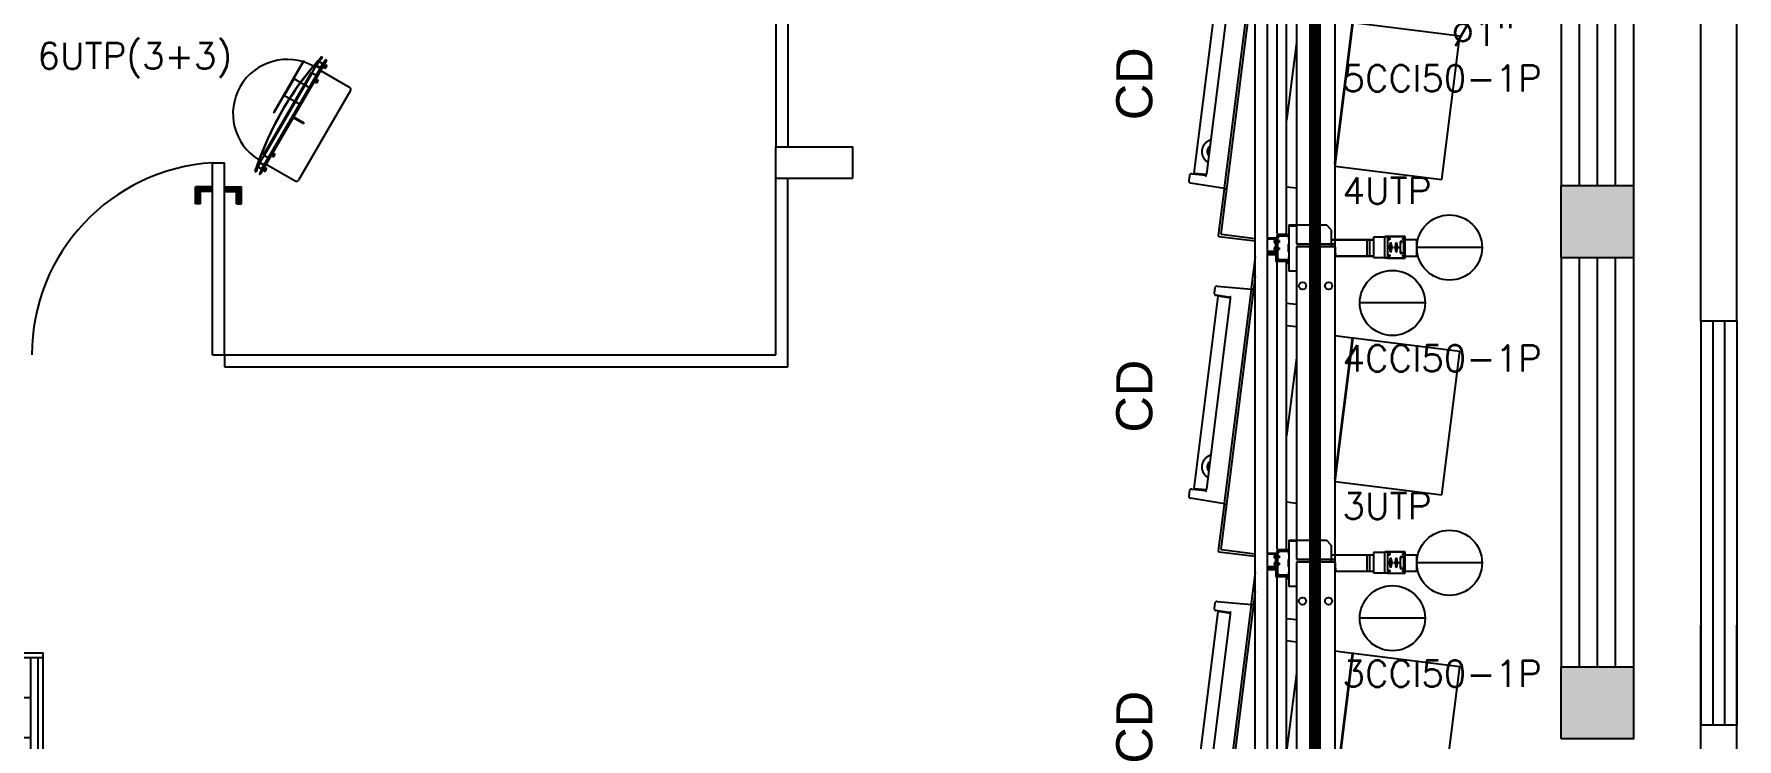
# Model space of a CAD drawing. Extents: x 16 to 124, y 36 to 90.
# Drawn here: x 115.76 to 122.83, y 70.76 to 73.69 of the extents above; entities that cross this region are included whole.
import ezdxf

# ---------------------------------------------------------------- set-up
doc = ezdxf.new("R2010")
doc.units = 0
doc.header["$LTSCALE"] = 0.02
for name, color, linetype in [('42-TEXTO', 1, 'CONTINUOUS'), ('BLOCOS', 1, 'CONTINUOUS'), ('CAIXAS', 7, 'CONTINUOUS'), ('CALHA', 160, 'CONTINUOUS'), ('CANALETAS', 4, 'CONTINUOUS'), ('CARENAGEM', 1, 'CONTINUOUS'), ('CODIGO', 6, 'CONTINUOUS'), ('DIVISORIA', 5, 'CONTINUOUS'), ('DIVTETO', 5, 'CONTINUOUS'), ('ESQUADRIAS', 1, 'CONTINUOUS'), ('ESQUADRIAS-F', 2, 'CONTINUOUS'), ('ESQUADRIAS-G', 1, 'CONTINUOUS'), ('MESAS', 1, 'CONTINUOUS'), ('PAREDES', 7, 'CONTINUOUS'), ('PISO', 6, 'CONTINUOUS'), ('SINAL', 1, 'CONTINUOUS'), ('TEXTO-INS-NOVA', 5, 'CONTINUOUS'), ('TOMADAS30', 5, 'CONTINUOUS')]:
    doc.layers.add(name, color=color, linetype=linetype)
doc.styles.add('PAVIM', font='swiss.ttf')
doc.styles.add('ROMANS', font='simplex.shx')

# ---------------------------------------------------------------- blocks, each defined once
blk = doc.blocks.new('A$C3C972CB8')
at = {"layer": 'CARENAGEM'}
for p, q in [((0.526, 1.1254), (0.4705, 0.6829)), ((1.1213, 1.0507), (0.526, 1.1254)), ((1.0658, 0.6082), (1.1213, 1.0507)), ((0.0606, 0.898), (0.0606, 0.9469)), ((0.1306, 0.9469), (0.0606, 0.9469)), ((0.1306, 0.9469), (0.1306, 0.898)), ((1.3707, 0.898), (1.3707, 0.9469)), ((1.4407, 0.9469), (1.3707, 0.9469)), ((1.4407, 0.9469), (1.4407, 0.898)), ((0.1367, 0.898), (0.0487, 0.898)), ((0.0487, 0.898), (0.0487, 0.8251)), ((0.0552, 0.8927), (0.0552, 0.8894)), ((0.0602, 0.8894), (0.0602, 0.8927)), ((0.0692, 0.8922), (0.0692, 0.8773)), ((0.1162, 0.8922), (0.0692, 0.8922)), ((0.0692, 0.8913), (0.1162, 0.8913)), ((0.0692, 0.8773), (0.1162, 0.8773)), ((0.1162, 0.8773), (0.1162, 0.8922)), ((0.1252, 0.8927), (0.1252, 0.8894)), ((0.1302, 0.8894), (0.1302, 0.8927)), ((0.1367, 0.8251), (0.1367, 0.898)), ((1.4476, 0.898), (1.3596, 0.898)), ((1.3596, 0.898), (1.3596, 0.8251)), ((1.3661, 0.8927), (1.3661, 0.8894)), ((1.3711, 0.8894), (1.3711, 0.8927)), ((1.3801, 0.8922), (1.3801, 0.8773)), ((1.4271, 0.8922), (1.3801, 0.8922)), ((1.3801, 0.8913), (1.4271, 0.8913)), ((1.3801, 0.8773), (1.4271, 0.8773)), ((1.4271, 0.8773), (1.4271, 0.8922)), ((1.4361, 0.8927), (1.4361, 0.8894)), ((1.4411, 0.8894), (1.4411, 0.8927)), ((1.4476, 0.8251), (1.4476, 0.898)), ((0.0487, 0.8251), (0.0487, 0.8134)), ((0.0487, 0.8251), (0.1367, 0.8251)), ((0.1367, 0.8134), (0.0487, 0.8134)), ((0.0506, 0.8134), (0.0506, 0.7663)), ((0.0552, 0.8338), (0.0552, 0.8304)), ((0.0602, 0.8304), (0.0602, 0.8338)), ((0.1084, 0.8391), (0.0769, 0.8391)), ((0.1252, 0.8338), (0.1252, 0.8304)), ((0.1302, 0.8304), (0.1302, 0.8338)), ((0.1356, 0.7663), (0.1356, 0.8134)), ((0.1367, 0.8251), (0.1367, 0.8134)), ((1.3596, 0.8251), (1.3596, 0.8134)), ((1.3596, 0.8251), (1.4476, 0.8251)), ((1.3966, 0.8134), (1.3596, 0.8134)), ((1.3607, 0.8134), (1.3607, 0.7663)), ((1.3661, 0.8338), (1.3661, 0.8304)), ((1.3711, 0.8304), (1.3711, 0.8338)), ((1.4193, 0.8392), (1.3878, 0.8392)), ((1.4361, 0.8338), (1.4361, 0.8304)), ((1.4411, 0.8304), (1.4411, 0.8338)), ((1.4457, 0.7663), (1.4457, 0.8134)), ((1.4476, 0.8251), (1.4476, 0.8134)), ((0.0506, 0.7663), (0.1356, 0.7663)), ((0.0606, 0.5916), (0.0606, 0.7663)), ((0.0628, 0.7663), (0.0628, 0.5916)), ((0.0628, 0.7509), (0.1283, 0.7509)), ((0.1283, 0.74), (0.0628, 0.74)), ((0.1283, 0.6066), (0.1283, 0.7663)), ((0.1306, 0.7663), (0.1306, 0.6066)), ((1.3607, 0.7663), (1.4457, 0.7663)), ((1.3707, 0.6066), (1.3707, 0.7663)), ((1.3729, 0.7663), (1.3729, 0.6066)), ((1.3729, 0.7509), (1.4384, 0.7509)), ((1.4384, 0.74), (1.3729, 0.74)), ((1.4384, 0.6086), (1.4384, 0.7663)), ((1.4407, 0.7663), (1.4407, 0.6086)), ((0.4701, 0.6799), (0.4609, 0.6066)), ((0.4705, 0.6829), (0.4701, 0.6799)), ((1.0546, 0.6066), (0.4701, 0.6799)), ((1.0658, 0.6082), (0.4705, 0.6829)), ((0.02, 0.5916), (0, 0.5716)), ((0, 0.4159), (0, 0.5716)), ((0.02, 0.5916), (0.0899, 0.5916)), ((0.0899, 0.6066), (1.389, 0.6066)), ((0.0899, 0.6066), (0.0899, 0.4466)), ((0.0908, 0.6057), (0.0908, 0.4475)), ((1.0656, 0.6066), (1.0658, 0.6082)), ((1.389, 0.6066), (1.4407, 0.6086)), ((1.389, 0.4475), (1.389, 0.6066)), ((0.0899, 0.5327), (0.025, 0.5327)), ((0.025, 0.5227), (0.0899, 0.5227)), ((0.0606, 0.5227), (0.0606, 0.5327)), ((0.0628, 0.5327), (0.0628, 0.5227)), ((0.0908, 0.4475), (1.389, 0.4475)), ((0.192, 0.4466), (0.192, 0.4159)), ((0.3247, 0.4059), (0.3298, 0.4466)), ((0.4237, 0.4466), (0.4186, 0.4059)), ((0.552, 0.4466), (0.8764, 0.4059)), ((1.1513, 0.4059), (1.1564, 0.4466)), ((1.3132, 0.4159), (1.3132, 0.4466)), ((0, 0.4159), (0.192, 0.4159)), ((0.0406, 0.4159), (0.0451, 0.4159)), ((0.0406, 0.4159), (0.0406, 0.4159)), ((0.0406, 0.4114), (0.0406, 0.3704)), ((0.0428, 0.3704), (0.0428, 0.4114)), ((0.0458, 0.4081), (0.0436, 0.4081)), ((0.0436, 0.4081), (0.0436, 0.3726)), ((0.0586, 0.4159), (0.0451, 0.4159)), ((0.0451, 0.4136), (0.0586, 0.4136)), ((0.1461, 0.3681), (0.0451, 0.3681)), ((0.0451, 0.3659), (0.1461, 0.3659)), ((0.0458, 0.3726), (0.0458, 0.4081)), ((0.0463, 0.4136), (0.0463, 0.3764)), ((0.0463, 0.3764), (0.0523, 0.3704)), ((0.0646, 0.3704), (0.0481, 0.3704)), ((0.0536, 0.3259), (0.0536, 0.3659)), ((0.0586, 0.4136), (0.0586, 0.4159)), ((0.0586, 0.4159), (0.1326, 0.4159)), ((0.1086, 0.3609), (0.0586, 0.3609)), ((0.0586, 0.3609), (0.0586, 0.3259)), ((0.0606, 0.3609), (0.0606, 0.3589)), ((0.0766, 0.3589), (0.0606, 0.3589)), ((0.0726, 0.3759), (0.0646, 0.3759)), ((0.0646, 0.3759), (0.0726, 0.3759)), ((0.0646, 0.3759), (0.0646, 0.3681)), ((0.0646, 0.3759), (0.0646, 0.3759)), ((0.0726, 0.3759), (0.0726, 0.3681)), ((0.0726, 0.3759), (0.0726, 0.3759)), ((0.0946, 0.3704), (0.0726, 0.3704)), ((0.0766, 0.3609), (0.0766, 0.3589)), ((0.0831, 0.4124), (0.1081, 0.4124)), ((0.0906, 0.3589), (0.0906, 0.3609)), ((0.0906, 0.3589), (0.1066, 0.3589)), ((0.1026, 0.3759), (0.0946, 0.3759)), ((0.0946, 0.3759), (0.1026, 0.3759)), ((0.0946, 0.3759), (0.0946, 0.3759)), ((0.0946, 0.3681), (0.0946, 0.3759)), ((0.1026, 0.3759), (0.1026, 0.3759)), ((0.1026, 0.3681), (0.1026, 0.3759)), ((0.1431, 0.3704), (0.1026, 0.3704)), ((0.1066, 0.3589), (0.1066, 0.3609)), ((0.1086, 0.3259), (0.1086, 0.3609)), ((0.1136, 0.3659), (0.1136, 0.3259)), ((0.1192, 0.3634), (0.1177, 0.3634)), ((0.1177, 0.3634), (0.1177, 0.3259)), ((0.1506, 0.3634), (0.1192, 0.3634)), ((0.1192, 0.3259), (0.1192, 0.3634)), ((0.1224, 0.3629), (0.1551, 0.3629)), ((0.1224, 0.3259), (0.1224, 0.3629)), ((0.1326, 0.4159), (0.1326, 0.4136)), ((0.1461, 0.4159), (0.1326, 0.4159)), ((0.1326, 0.4136), (0.1461, 0.4136)), ((0.1388, 0.3704), (0.1448, 0.3764)), ((0.1448, 0.3764), (0.1448, 0.4136)), ((0.1476, 0.4081), (0.1453, 0.4081)), ((0.1453, 0.4081), (0.1453, 0.3726)), ((0.1461, 0.4159), (0.1506, 0.4159)), ((0.1476, 0.3726), (0.1476, 0.4081)), ((0.1483, 0.4114), (0.1483, 0.3704)), ((0.1506, 0.4159), (0.1506, 0.4159)), ((0.1506, 0.3704), (0.1506, 0.4114)), ((0.1566, 0.4114), (0.1506, 0.4114)), ((0.1506, 0.3629), (0.1506, 0.3704)), ((0.1556, 0.4059), (0.1511, 0.4059)), ((0.1511, 0.3704), (0.1511, 0.4059)), ((0.1551, 0.3659), (1.3462, 0.3659)), ((0.1551, 0.3659), (0.1551, 0.3641)), ((0.1551, 0.3629), (0.1551, 0.3641)), ((1.3457, 0.4059), (0.1556, 0.4059)), ((0.1566, 0.4114), (0.1606, 0.4114)), ((0.1606, 0.4114), (0.1606, 0.4059)), ((1.3132, 0.4159), (1.3552, 0.4159)), ((1.3502, 0.4059), (1.3457, 0.4059)), ((1.3502, 0.4059), (1.3502, 0.3704)), ((1.3507, 0.4114), (1.3507, 0.3704)), ((1.3529, 0.3704), (1.3529, 0.4114)), ((1.3559, 0.4081), (1.3537, 0.4081)), ((1.3537, 0.4081), (1.3537, 0.3726)), ((1.3687, 0.4159), (1.3552, 0.4159)), ((1.3552, 0.4136), (1.3687, 0.4136)), ((1.3559, 0.3726), (1.3559, 0.4081)), ((1.3564, 0.4136), (1.3564, 0.3764)), ((1.3687, 0.4136), (1.3687, 0.4159)), ((0.0956, 0.3259), (1.4057, 0.3259)), ((1.4057, 0.2759), (0.0956, 0.2759)), ((0.1331, 0.2759), (0.2632, 0.2596)), ((0.2135, 0.2759), (1.3471, 0.1337)), ((0.2543, 0.1181), (0.267, 0.26)), ((0.2674, 0.2691), (0.2665, 0.2622)), ((0.2665, 0.2622), (0.2674, 0.2691)), ((0.2691, 0.2588), (1.1562, 0.1476)), ((1.3491, 0.1352), (1.3668, 0.2759)), ((1.358, 0.1253), (1.3768, 0.2759)), ((0.302, 0.1729), (0.2924, 0.1133)), ((0.3044, 0.1728), (0.2962, 0.1218)), ((0.3073, 0.1725), (1.0978, 0.0733)), ((1.1585, 0.1482), (1.1358, 0.0075)), ((1.1595, 0.1502), (1.1604, 0.1571)), ((1.1604, 0.1571), (1.1595, 0.1502)), ((1.1621, 0.1468), (1.3546, 0.1227)), ((0.2621, 0.1083), (0.2824, 0.1058)), ((0.2967, 0.1212), (1.0955, 0.021)), ((1.1007, 0.0729), (1.096, 0.0215)), ((1.0976, 0.0123), (1.1031, 0.0724)), ((1.1055, 0.0025), (1.1258, 0))]:
    blk.add_line(p, q, dxfattribs=at)
for centre in [(0.2529, 0.5806), (0.2529, 0.5266), (0.2529, 0.4726)]:
    blk.add_circle(centre, 0.015, dxfattribs=at)
for centre, radius, start, end in [((0.025, 0.5277), 0.005, 90, 270), ((1.3159, 0.5295), 0.0055, 315.57739, 0), ((0.0451, 0.4114), 0.0045, 90, 180), ((0.0451, 0.3704), 0.0045, 180, 270), ((0.0451, 0.4114), 0.00225, 90, 180), ((0.0451, 0.3704), 0.00225, 180, 270), ((0.0481, 0.3726), 0.0045, 180, 270), ((0.0481, 0.3726), 0.00225, 180, 270), ((0.0686, 0.3649), 0.01, 216.8699, 323.1301), ((0.0831, 0.4174), 0.005, 197.4576, 270), ((0.0986, 0.3649), 0.01, 216.8699, 323.1301), ((0.1081, 0.4174), 0.005, 270, 342.5424), ((0.1431, 0.3726), 0.0045, 270, 360), ((0.1431, 0.3726), 0.00225, 270, 360), ((0.1461, 0.4114), 0.0045, 0, 90), ((0.1461, 0.4114), 0.00225, 0, 90), ((0.1461, 0.3704), 0.00225, 270, 0), ((0.1461, 0.3704), 0.0045, 270, 0), ((0.1556, 0.3704), 0.0045, 180, 270), ((1.3552, 0.4114), 0.0045, 90, 180), ((1.3552, 0.4114), 0.00225, 90, 180), ((0.2635, 0.2625), 0.003, 262.85046, 352.85046), ((0.2695, 0.2618), 0.003, 172.85046, 262.85046), ((1.1565, 0.1505), 0.003, 262.85046, 352.85046), ((1.1625, 0.1498), 0.003, 172.85046, 262.85046), ((1.3473, 0.1355), 0.0018, 262.85046, 352.85046), ((1.355, 0.1256), 0.003, 262.85046, 352.85046)]:
    blk.add_arc(centre, radius, start, end, dxfattribs=at)
at = {"layer": 'CARENAGEM', "extrusion": (7.88861e-31, -1.97383e-45, -1)}
for centre, major_axis in [((0.0577, 0.8927), (0.0025, 0)), ((0.0577, 0.8919), (0.0025, 0)), ((0.0577, 0.8894), (-0.0025, 0)), ((0.1277, 0.8927), (0.0025, 0)), ((0.1277, 0.8919), (0.0025, 0)), ((0.1277, 0.8894), (-0.0025, 0)), ((0.0577, 0.8338), (0.0025, 0)), ((0.0577, 0.8329), (0.0025, 0)), ((0.0577, 0.8304), (-0.0025, 0)), ((0.1277, 0.8338), (0.0025, 0)), ((0.1277, 0.8329), (0.0025, 0)), ((0.1277, 0.8304), (-0.0025, 0))]:
    blk.add_ellipse(centre, major_axis=major_axis, ratio=0.224951, start_param=3.141593, end_param=6.283185, dxfattribs=at)
at = {"layer": 'CARENAGEM', "extrusion": (1.18329e-30, -5.69381e-44, -1)}
for centre in [(0.0581, 0.8902), (0.1281, 0.8902), (1.3682, 0.8902), (1.4382, 0.8902), (0.0581, 0.8312), (0.1281, 0.8312), (1.3682, 0.8313), (1.4382, 0.8313)]:
    blk.add_ellipse(centre, major_axis=(0.00165, 0), ratio=0.224951, start_param=3.141593, end_param=9.424778, dxfattribs=at)
at = {"layer": 'CARENAGEM', "extrusion": (1.18329e-30, -5.69217e-44, -1)}
for centre, start_param, end_param in [((0.0736, 0.8672), 4.352704, 5.304046), ((0.0736, 0.8672), 0.229969, 0.820844), ((0.1126, 0.8672), 2.334587, 2.90467), ((0.1126, 0.8672), 4.120732, 5.004509), ((1.3837, 0.8672), 4.420269, 5.304046), ((1.3837, 0.8672), 0.236922, 0.807005), ((1.4227, 0.8672), 2.320749, 2.911624), ((1.4227, 0.8672), 4.120732, 5.072074)]:
    blk.add_ellipse(centre, major_axis=(0.0125, 0), ratio=0.97437, start_param=start_param, end_param=end_param, dxfattribs=at)
at = {"layer": 'CARENAGEM', "extrusion": (3.9443e-31, -9.86913e-46, -1)}
for centre, start_param, end_param in [((0.0927, 0.8616), 3.141593, 9.424778), ((0.0927, 0.8607), 3.250092, 4.712389), ((0.0927, 0.8607), 4.712389, 6.174686), ((0.0927, 0.8381), 3.141593, 9.424778), ((0.0927, 0.8372), 3.250092, 4.712389), ((0.0927, 0.8372), 4.712389, 6.174686)]:
    blk.add_ellipse(centre, major_axis=(0.018, 0), ratio=0.224951, start_param=start_param, end_param=end_param, dxfattribs=at)
at = {"layer": 'CARENAGEM', "extrusion": (1.18329e-30, -2.96074e-45, -1)}
for centre in [(0.0927, 0.894), (0.0927, 0.8755), (0.0927, 0.8684), (0.0927, 0.8548), (0.0927, 0.8449), (0.0927, 0.8312)]:
    blk.add_ellipse(centre, major_axis=(0.002, 0), ratio=0.224951, start_param=3.141593, end_param=9.424778, dxfattribs=at)
at = {"layer": 'CARENAGEM', "extrusion": (7.88861e-31, -2.01762e-45, -1)}
for centre, major_axis in [((1.3686, 0.8927), (0.0025, 0)), ((1.3686, 0.8919), (0.0025, 0)), ((1.3686, 0.8894), (-0.0025, 0)), ((1.4386, 0.8927), (0.0025, 0)), ((1.4386, 0.8919), (0.0025, 0)), ((1.4386, 0.8894), (-0.0025, 0)), ((1.3686, 0.8338), (0.0025, 0)), ((1.3686, 0.8329), (0.0025, 0)), ((1.3686, 0.8304), (-0.0025, 0)), ((1.4386, 0.8338), (0.0025, 0)), ((1.4386, 0.8329), (0.0025, 0)), ((1.4386, 0.8304), (-0.0025, 0))]:
    blk.add_ellipse(centre, major_axis=major_axis, ratio=0.224951, start_param=3.141593, end_param=6.283185, dxfattribs=at)
at = {"layer": 'CARENAGEM', "extrusion": (7.88861e-31, -2.00667e-45, -1)}
for centre, start_param, end_param in [((1.4036, 0.8616), 3.141593, 9.424778), ((1.4036, 0.8607), 3.250092, 4.712389), ((1.4036, 0.8607), 4.712389, 6.174686), ((1.4036, 0.8381), 3.141593, 9.424778), ((1.4036, 0.8372), 3.250092, 4.712389), ((1.4036, 0.8372), 4.712389, 6.174686)]:
    blk.add_ellipse(centre, major_axis=(0.018, 0), ratio=0.224951, start_param=start_param, end_param=end_param, dxfattribs=at)
at = {"layer": 'CARENAGEM', "extrusion": (1.18329e-30, -3.01e-45, -1)}
for centre in [(1.4036, 0.894), (1.4036, 0.8755), (1.4036, 0.8684), (1.4036, 0.8548), (1.4036, 0.8449), (1.4036, 0.8313)]:
    blk.add_ellipse(centre, major_axis=(0.002, 0), ratio=0.224951, start_param=3.141593, end_param=9.424778, dxfattribs=at)
at = {"layer": 'CARENAGEM'}
for centre, start_param, end_param in [((1.0056, 0.1042), 0.752586, 2.389007), ((1.0058, 0.1062), 0.860792, 2.280801)]:
    blk.add_ellipse(centre, major_axis=(-0.0278, 0.0035), ratio=0.999391, start_param=start_param, end_param=end_param, dxfattribs=at)
for points, degree, knots in [([(0.3073, 0.1725), (0.3071, 0.1725), (0.3069, 0.1725), (0.3067, 0.1726), (0.3065, 0.1726), (0.3063, 0.1726), (0.3061, 0.1726), (0.3059, 0.1726), (0.3057, 0.1727), (0.3054, 0.1727), (0.3052, 0.1727), (0.305, 0.1727), (0.3048, 0.1727), (0.3046, 0.1728), (0.3044, 0.1728), (0.3042, 0.1728), (0.304, 0.1728), (0.3038, 0.1728), (0.3036, 0.1728), (0.3034, 0.1728), (0.3032, 0.1729), (0.303, 0.1729), (0.3028, 0.1729), (0.3026, 0.1729), (0.3024, 0.1729), (0.3022, 0.1729), (0.302, 0.1729), (0.3018, 0.1729), (0.3017, 0.1729), (0.3015, 0.1729), (0.3013, 0.1729), (0.3011, 0.1729), (0.301, 0.1729), (0.3008, 0.1729), (0.3006, 0.1729), (0.3005, 0.1729), (0.3003, 0.1729), (0.3002, 0.1729), (0.3, 0.1729), (0.2999, 0.1729), (0.2997, 0.1729), (0.2996, 0.1729), (0.2995, 0.1729), (0.2993, 0.1729), (0.2992, 0.1729), (0.2991, 0.1728), (0.299, 0.1728), (0.2989, 0.1728), (0.2988, 0.1728), (0.2987, 0.1728), (0.2986, 0.1728), (0.2985, 0.1728), (0.2984, 0.1728), (0.2984, 0.1728), (0.2983, 0.1728), (0.2982, 0.1728), (0.2982, 0.1727), (0.2981, 0.1727), (0.2981, 0.1727), (0.2981, 0.1727), (0.298, 0.1727), (0.298, 0.1727), (0.298, 0.1727), (0.298, 0.1727), (0.298, 0.1727), (0.298, 0.1727)], 1, [0, 0, 0.200219, 0.400438, 0.600656, 0.800875, 1.001094, 1.217587, 1.434081, 1.650574, 1.867067, 2.08356, 2.300054, 2.516547, 2.73304, 2.949533, 3.166027, 3.38252, 3.599013, 3.815506, 4.032, 4.243984, 4.455968, 4.667952, 4.879936, 5.091921, 5.303905, 5.515889, 5.727873, 5.939857, 6.151842, 6.363826, 6.57581, 6.787794, 6.999778, 7.211763, 7.423747, 7.634351, 7.844955, 8.05556, 8.266164, 8.476768, 8.687372, 8.897977, 9.108581, 9.319185, 9.52979, 9.740394, 9.950998, 10.161602, 10.372207, 10.582811, 10.763907, 10.945002, 11.126098, 11.307193, 11.488289, 11.669385, 11.85048, 12.015872, 12.181264, 12.346656, 12.512048, 12.677439, 12.842831, 12.982571, 13.034543, 13.034543]), ([(0.2543, 0.1181), (0.2543, 0.1181), (0.2543, 0.1181), (0.2542, 0.117), (0.2543, 0.1159), (0.2549, 0.1137), (0.2554, 0.1126), (0.2569, 0.1108), (0.2578, 0.11), (0.2598, 0.1089), (0.2609, 0.1085), (0.2621, 0.1083)], 3, [-0.027135, -0.027135, -0.027135, -0.027135, 0, 0, 3.29064, 3.29064, 6.80644, 6.80644, 10.322241, 10.322241, 13.838041, 13.838041, 13.838041, 13.838041]), ([(0.2824, 0.1058), (0.2836, 0.1056), (0.2847, 0.1057), (0.287, 0.1063), (0.2881, 0.1069), (0.2899, 0.1083), (0.2907, 0.1092), (0.2918, 0.1111), (0.2922, 0.1122), (0.2924, 0.1133), (0.2924, 0.1133), (0.2924, 0.1133)], 3, [0, 0, 0, 0, 3.5158, 3.5158, 7.031601, 7.031601, 10.547401, 10.547401, 13.819644, 13.819644, 13.865025, 13.865025, 13.865025, 13.865025]), ([(0.2977, 0.1309), (0.2975, 0.1309), (0.2973, 0.1309), (0.297, 0.1309), (0.2968, 0.1309), (0.2966, 0.1309), (0.2964, 0.131), (0.2962, 0.131), (0.2959, 0.131), (0.2957, 0.131), (0.2955, 0.131), (0.2953, 0.1311), (0.2953, 0.1311)], 1, [2.902778, 2.902778, 3.094495, 3.327121, 3.559747, 3.792373, 4.024998, 4.26496, 4.504921, 4.744882, 4.984843, 5.224804, 5.464765, 5.490344, 5.490344]), ([(0.2967, 0.1212), (0.2966, 0.1212), (0.2966, 0.1213), (0.2965, 0.1213), (0.2965, 0.1213), (0.2965, 0.1213), (0.2964, 0.1213), (0.2964, 0.1214), (0.2964, 0.1214), (0.2963, 0.1214), (0.2963, 0.1214), (0.2963, 0.1215), (0.2963, 0.1215), (0.2962, 0.1215), (0.2962, 0.1216), (0.2962, 0.1216), (0.2962, 0.1217), (0.2962, 0.1217), (0.2962, 0.1217), (0.2962, 0.1217), (0.2962, 0.1218), (0.2962, 0.1218), (0.2962, 0.1218), (0.2962, 0.1218), (0.2962, 0.1218), (0.2962, 0.1218), (0.2962, 0.1218), (0.2962, 0.1218)], 1, [0, 0, 0.0419879, 0.0839759, 0.1259638, 0.1668939, 0.2078241, 0.2487542, 0.2896843, 0.3303095, 0.3709346, 0.4115598, 0.4521849, 0.4928044, 0.5334239, 0.5740434, 0.614663, 0.6540309, 0.6933989, 0.7210082, 0.734611, 0.7482139, 0.7608778, 0.7735418, 0.7905417, 0.8075415, 0.8245414, 0.8466684, 0.8687953, 0.8687953]), ([(0.9574, 0.0909), (0.9575, 0.0905), (0.9577, 0.0898), (0.9579, 0.089), (0.9582, 0.0883), (0.9584, 0.0875), (0.9587, 0.0867), (0.959, 0.086), (0.9593, 0.0853), (0.9596, 0.0845), (0.9599, 0.0838), (0.9602, 0.0831), (0.9606, 0.0823), (0.9609, 0.0816), (0.9613, 0.0809), (0.9617, 0.0802), (0.9621, 0.0795), (0.9625, 0.0788), (0.9629, 0.0781), (0.9633, 0.0774), (0.9637, 0.0768), (0.9642, 0.0761), (0.9646, 0.0754), (0.9651, 0.0748), (0.9656, 0.0742), (0.9661, 0.0735), (0.9666, 0.0729), (0.9671, 0.0723), (0.9676, 0.0717), (0.9681, 0.0711), (0.9686, 0.0705), (0.9692, 0.0699), (0.9697, 0.0693), (0.9703, 0.0687), (0.9709, 0.0682), (0.9714, 0.0676), (0.972, 0.0671), (0.9726, 0.0665), (0.9732, 0.066), (0.9738, 0.0655), (0.9745, 0.065), (0.9751, 0.0645), (0.9757, 0.064), (0.9764, 0.0636), (0.977, 0.0631), (0.9777, 0.0626), (0.9784, 0.0622), (0.979, 0.0618), (0.9797, 0.0614), (0.9804, 0.0609), (0.9811, 0.0605), (0.9818, 0.0602), (0.9825, 0.0598), (0.9832, 0.0594), (0.9839, 0.0591), (0.9847, 0.0587), (0.9854, 0.0584), (0.9861, 0.0581), (0.9869, 0.0578), (0.9876, 0.0575), (0.9884, 0.0572), (0.9891, 0.0569), (0.9899, 0.0567), (0.9906, 0.0564), (0.9914, 0.0562), (0.9922, 0.056), (0.9929, 0.0558), (0.9937, 0.0556), (0.9945, 0.0554), (0.9953, 0.0552), (0.9961, 0.0551), (0.9968, 0.0549), (0.9976, 0.0548), (0.9984, 0.0547), (0.9992, 0.0546), (1, 0.0545), (1.0008, 0.0544), (1.0016, 0.0543), (1.0024, 0.0542), (1.0032, 0.0542), (1.004, 0.0542), (1.0048, 0.0542), (1.0056, 0.0541), (1.0064, 0.0542), (1.0072, 0.0542), (1.008, 0.0542), (1.0088, 0.0543), (1.0096, 0.0543), (1.0104, 0.0544), (1.0112, 0.0545), (1.012, 0.0546), (1.0128, 0.0547), (1.0136, 0.0548), (1.0144, 0.0549), (1.0151, 0.0551), (1.0159, 0.0552), (1.0167, 0.0554), (1.0175, 0.0556), (1.0183, 0.0558), (1.019, 0.056), (1.0198, 0.0562), (1.0206, 0.0564), (1.0213, 0.0567), (1.0221, 0.0569), (1.0228, 0.0572), (1.0236, 0.0575), (1.0243, 0.0578), (1.0251, 0.0581), (1.0258, 0.0584), (1.0265, 0.0587), (1.0273, 0.0591), (1.028, 0.0594), (1.0287, 0.0598), (1.0294, 0.0602), (1.0301, 0.0606), (1.0308, 0.061), (1.0315, 0.0614), (1.0322, 0.0618), (1.0328, 0.0622), (1.0335, 0.0627), (1.0342, 0.0631), (1.0348, 0.0636), (1.0355, 0.064), (1.0361, 0.0645), (1.0367, 0.065), (1.0373, 0.0655), (1.038, 0.066), (1.0386, 0.0666), (1.0392, 0.0671), (1.0398, 0.0676), (1.0403, 0.0682), (1.0409, 0.0687), (1.0415, 0.0693), (1.042, 0.0699), (1.0426, 0.0705), (1.0431, 0.0711), (1.0436, 0.0717), (1.0441, 0.0723), (1.0446, 0.0729), (1.0451, 0.0735), (1.0456, 0.0742), (1.0461, 0.0748), (1.0466, 0.0755), (1.047, 0.0761), (1.0474, 0.0768), (1.0479, 0.0775), (1.0483, 0.0782), (1.0487, 0.0788), (1.0491, 0.0794)], 1, [3.527144, 3.527144, 3.535478, 3.551478, 3.567478, 3.583478, 3.599477, 3.615477, 3.631477, 3.647476, 3.663476, 3.679476, 3.695475, 3.711475, 3.727475, 3.743474, 3.759474, 3.775474, 3.791474, 3.807474, 3.823473, 3.839473, 3.855473, 3.871473, 3.887473, 3.903473, 3.919473, 3.935473, 3.951473, 3.967472, 3.983472, 3.999472, 4.015472, 4.031472, 4.047472, 4.063472, 4.079472, 4.095472, 4.111472, 4.127472, 4.143472, 4.159472, 4.175472, 4.191472, 4.207473, 4.223473, 4.239473, 4.255473, 4.271473, 4.287473, 4.303473, 4.319473, 4.335474, 4.351474, 4.367474, 4.383474, 4.399474, 4.415474, 4.431475, 4.447475, 4.463475, 4.479476, 4.495476, 4.511476, 4.527476, 4.543477, 4.559477, 4.575477, 4.591478, 4.607478, 4.623478, 4.639479, 4.655479, 4.671479, 4.68748, 4.70348, 4.71948, 4.735481, 4.751481, 4.767481, 4.783482, 4.799482, 4.815483, 4.831483, 4.847483, 4.863484, 4.879484, 4.895485, 4.911485, 4.927485, 4.943486, 4.959486, 4.975486, 4.991487, 5.007487, 5.023488, 5.039488, 5.055488, 5.071489, 5.087489, 5.103489, 5.11949, 5.13549, 5.15149, 5.16749, 5.183491, 5.199491, 5.215491, 5.231492, 5.247492, 5.263492, 5.279493, 5.295493, 5.311493, 5.327493, 5.343494, 5.359494, 5.375494, 5.391494, 5.407494, 5.423495, 5.439495, 5.455495, 5.471495, 5.487495, 5.503495, 5.519495, 5.535495, 5.551495, 5.567495, 5.583495, 5.599496, 5.615496, 5.631496, 5.647496, 5.663496, 5.679496, 5.695496, 5.711496, 5.727496, 5.743496, 5.759495, 5.775495, 5.791495, 5.807495, 5.823495, 5.839495, 5.855495, 5.871494, 5.885424, 5.885424]), ([(1.1069, 0.0712), (1.1069, 0.0712), (1.1069, 0.0712), (1.1069, 0.0713), (1.1069, 0.0713), (1.1069, 0.0713), (1.1068, 0.0713), (1.1068, 0.0713), (1.1068, 0.0713), (1.1068, 0.0713), (1.1067, 0.0713), (1.1067, 0.0713), (1.1067, 0.0714), (1.1066, 0.0714), (1.1066, 0.0714), (1.1065, 0.0714), (1.1065, 0.0714), (1.1064, 0.0715), (1.1063, 0.0715), (1.1063, 0.0715), (1.1062, 0.0715), (1.1061, 0.0716), (1.106, 0.0716), (1.1059, 0.0716), (1.1058, 0.0717), (1.1058, 0.0717), (1.1057, 0.0717), (1.1056, 0.0717), (1.1054, 0.0718), (1.1053, 0.0718), (1.1052, 0.0719), (1.1051, 0.0719), (1.1049, 0.0719), (1.1048, 0.072), (1.1047, 0.072), (1.1045, 0.072), (1.1044, 0.0721), (1.1043, 0.0721), (1.1041, 0.0722), (1.1039, 0.0722), (1.1038, 0.0722), (1.1036, 0.0723), (1.1034, 0.0723), (1.1032, 0.0724), (1.1031, 0.0724), (1.1029, 0.0725), (1.1027, 0.0725), (1.1025, 0.0725), (1.1023, 0.0726), (1.1021, 0.0726), (1.1019, 0.0727), (1.1017, 0.0727), (1.1015, 0.0727), (1.1013, 0.0728), (1.1011, 0.0728), (1.1009, 0.0729), (1.1007, 0.0729), (1.1005, 0.0729), (1.1003, 0.073), (1.1001, 0.073), (1.0999, 0.073), (1.0997, 0.0731), (1.0995, 0.0731), (1.0993, 0.0731), (1.0991, 0.0732), (1.0989, 0.0732), (1.0986, 0.0732), (1.0984, 0.0732), (1.0982, 0.0733), (1.098, 0.0733), (1.0978, 0.0733)], 1, [11.287326, 11.287326, 11.347666, 11.479103, 11.610541, 11.741979, 11.873417, 12.019793, 12.16617, 12.312547, 12.458923, 12.6053, 12.751676, 12.898053, 13.044429, 13.190806, 13.337183, 13.503495, 13.669808, 13.836121, 14.002433, 14.168746, 14.335059, 14.501372, 14.667684, 14.833997, 15.00031, 15.166623, 15.360061, 15.553499, 15.746938, 15.940376, 16.133814, 16.327253, 16.520691, 16.714129, 16.907568, 17.101006, 17.294444, 17.487883, 17.704962, 17.922041, 18.13912, 18.356199, 18.573278, 18.790357, 19.007436, 19.224515, 19.441594, 19.658673, 19.875752, 20.092831, 20.30991, 20.52293, 20.73595, 20.94897, 21.161989, 21.375009, 21.588029, 21.801049, 22.014069, 22.227089, 22.440109, 22.653129, 22.866148, 23.079168, 23.292188, 23.505208, 23.712646, 23.920084, 24.127522, 24.33496, 24.33496]), ([(1.096, 0.0215), (1.096, 0.0215), (1.096, 0.0214), (1.096, 0.0214), (1.096, 0.0214), (1.096, 0.0214), (1.096, 0.0214), (1.096, 0.0214), (1.096, 0.0214), (1.096, 0.0214), (1.096, 0.0213), (1.096, 0.0213), (1.096, 0.0213), (1.0959, 0.0212), (1.0959, 0.0212), (1.0959, 0.0212), (1.0959, 0.0211), (1.0958, 0.0211), (1.0958, 0.0211), (1.0958, 0.0211), (1.0957, 0.0211), (1.0957, 0.021), (1.0956, 0.021), (1.0956, 0.021), (1.0956, 0.021), (1.0955, 0.021), (1.0955, 0.021)], 1, [0, 0, 0.0626187, 0.09388, 0.1065253, 0.1191706, 0.1318049, 0.1444393, 0.1613001, 0.1781609, 0.1950217, 0.2249463, 0.2548709, 0.2977034, 0.340536, 0.3833685, 0.4231744, 0.4629803, 0.5027861, 0.542592, 0.5832112, 0.6238303, 0.6644495, 0.7050686, 0.7460327, 0.7869968, 0.8279608, 0.8689249, 0.8689249]), ([(1.0993, 0.0302), (1.0992, 0.0302), (1.099, 0.0302), (1.0988, 0.0303), (1.0986, 0.0303), (1.0984, 0.0304), (1.0982, 0.0304), (1.098, 0.0304), (1.0978, 0.0305), (1.0975, 0.0305), (1.0973, 0.0305), (1.0971, 0.0306), (1.0969, 0.0306), (1.0969, 0.0306)], 1, [21.441958, 21.441958, 21.467705, 21.698529, 21.929352, 22.160176, 22.391, 22.621824, 22.852647, 23.083471, 23.314295, 23.545119, 23.775943, 24.006766, 24.026551, 24.026551]), ([(1.0976, 0.0123), (1.0976, 0.0123), (1.0976, 0.0123), (1.0975, 0.0112), (1.0977, 0.0101), (1.0983, 0.0079), (1.0988, 0.0068), (1.1003, 0.005), (1.1012, 0.0042), (1.1032, 0.0031), (1.1043, 0.0027), (1.1055, 0.0025)], 3, [-0.045381, -0.045381, -0.045381, -0.045381, 0, 0, 3.272243, 3.272243, 6.788044, 6.788044, 10.303844, 10.303844, 13.819644, 13.819644, 13.819644, 13.819644]), ([(1.1258, 0), (1.1269, -0.0001), (1.1281, -0.0001), (1.1304, 0.0005), (1.1314, 0.0011), (1.1333, 0.0025), (1.1341, 0.0034), (1.1352, 0.0053), (1.1356, 0.0064), (1.1358, 0.0075), (1.1358, 0.0075), (1.1358, 0.0075)], 3, [0, 0, 0, 0, 3.5158, 3.5158, 7.031601, 7.031601, 10.547401, 10.547401, 13.838041, 13.838041, 13.865175, 13.865175, 13.865175, 13.865175])]:
    blk.add_open_spline(points, degree=degree, knots=knots, dxfattribs=at)
blk.add_open_spline([(1.096, 0.0215), (1.096, 0.0215), (1.096, 0.0215), (1.096, 0.0215), (1.096, 0.0215), (1.096, 0.0215)], degree=1, dxfattribs=at)
blk = doc.blocks.new('B1')
at = {"layer": 'MESAS'}
for p, q in [((-0.02, 0), (1.18, 0)), ((-0.02, 0), (-0.02, -0.4)), ((0, 0), (0, -0.4)), ((0, -0.02), (1.16, -0.02)), ((0, -0.05), (1.16, -0.05)), ((0.1657, -0.05), (0.1657, -0.35)), ((0.3314, -0.05), (0.3314, -0.35)), ((0.4971, -0.05), (0.4971, -0.35)), ((0.6629, -0.05), (0.6629, -0.35)), ((0.8286, -0.05), (0.8286, -0.35)), ((0.9943, -0.05), (0.9943, -0.35)), ((1.16, 0), (1.16, -0.4)), ((1.18, 0), (1.18, -0.4)), ((0, -0.35), (1.16, -0.35)), ((-0.02, -0.4), (1.18, -0.4)), ((0, -0.38), (1.16, -0.38))]:
    blk.add_line(p, q, dxfattribs=at)
at = {"layer": 'CODIGO', "style": 'ROMANS'}
blk.add_text('B1', height=0.1, dxfattribs=at).set_placement((0.497, -0.2579))
blk = doc.blocks.new('A$C05567B69')
at = {"layer": 'ESQUADRIAS-F'}
blk.add_arc((0.8, 0), 0.8, 93.58332, 180, dxfattribs=at)
at = {"layer": 'ESQUADRIAS-G'}
for p, q in [((0.75, 0), (0.75, 0.7984)), ((0.75, 0.7984), (0.8, 0.7984)), ((0.8, 0), (0.8, 0.7984)), ((0.68, 0.6284), (0.68, 0.6984)), ((0.75, 0.6984), (0.68, 0.6984)), ((0.7, 0.6284), (0.7, 0.6784)), ((0.75, 0.6784), (0.7, 0.6784)), ((0.8, 0.6984), (0.87, 0.6984)), ((0.8, 0.6784), (0.85, 0.6784)), ((0.85, 0.6284), (0.85, 0.6784)), ((0.87, 0.6284), (0.87, 0.6984)), ((0.7, 0.6284), (0.68, 0.6284)), ((0.85, 0.6284), (0.87, 0.6284)), ((0.75, 0), (0.8, 0))]:
    blk.add_line(p, q, dxfattribs=at)
for points in [[(0.68, 0.6984), (0.75, 0.6984), (0.7, 0.6784), (0.75, 0.6784)], [(0.68, 0.6284), (0.68, 0.6984), (0.7, 0.6284), (0.7, 0.6784)], [(0.8, 0.6984), (0.87, 0.6984), (0.8, 0.6784), (0.85, 0.6784)], [(0.85, 0.6284), (0.85, 0.6784), (0.87, 0.6284), (0.87, 0.6984)]]:
    blk.add_solid(points, dxfattribs=at)
blk = doc.blocks.new('A$C1F7A7F6D')
at = {"layer": 'SINAL'}
for p, q in [((0.0507, 0.2549), (0.0507, 0.3949)), ((0.0607, 0.4049), (0.4907, 0.4049)), ((0.5007, 0.2549), (0.5007, 0.3949)), ((0.2742, 0.3049), (0.2772, 0.3049)), ((0.2742, 0.2549), (0.2742, 0.3049)), ((0.2772, 0.2549), (0.2772, 0.3049)), ((0.002, 0.2329), (0.0017, 0.2315)), ((0.0232, 0.2504), (0.0029, 0.2504)), ((0.0032, 0.2549), (0.5484, 0.2549)), ((0.0032, 0.2519), (0.0032, 0.2534)), ((0.0032, 0.2534), (0.5482, 0.2534)), ((0.0411, 0.2519), (0.0032, 0.2519)), ((0.0207, 0.2669), (0.0357, 0.2669)), ((0.0207, 0.2669), (0.0207, 0.2629)), ((0.0207, 0.2629), (0.0357, 0.2629)), ((0.0207, 0.2589), (0.0207, 0.2549)), ((0.0207, 0.2589), (0.0357, 0.2589)), ((0.0207, 0.2549), (0.0357, 0.2549)), ((0.0219, 0.2302), (0.0216, 0.2288)), ((0.0223, 0.2483), (0.0223, 0.2303)), ((0.0232, 0.2504), (0.0232, 0.2519)), ((0.0413, 0.2493), (0.0233, 0.2493)), ((0.0413, 0.2483), (0.0233, 0.2483)), ((0.0233, 0.2483), (0.0233, 0.2303)), ((0.0413, 0.2303), (0.0233, 0.2303)), ((0.0413, 0.2293), (0.0233, 0.2293)), ((0.0257, 0.251), (0.025, 0.2519)), ((0.0257, 0.2629), (0.0257, 0.2589)), ((0.0257, 0.2519), (0.0257, 0.2504)), ((0.0257, 0.2504), (0.0307, 0.2504)), ((0.0307, 0.2629), (0.0307, 0.2589)), ((0.0307, 0.2519), (0.0307, 0.2504)), ((0.0307, 0.251), (0.0315, 0.2519)), ((0.0357, 0.2669), (0.0357, 0.2629)), ((0.0357, 0.2589), (0.0357, 0.2549)), ((0.0426, 0.2493), (0.0413, 0.2493)), ((0.0413, 0.2483), (0.0413, 0.2303)), ((0.0426, 0.2293), (0.0413, 0.2293)), ((0.0423, 0.2483), (0.0423, 0.2303)), ((0.0441, 0.2504), (0.0426, 0.2504)), ((0.0426, 0.2247), (0.0426, 0.2504)), ((0.0426, 0.2293), (0.0426, 0.2504)), ((0.0441, 0.2293), (0.0426, 0.2293)), ((0.0441, 0.2244), (0.0441, 0.2504)), ((0.0777, 0.2493), (0.0441, 0.2493)), ((0.0777, 0.2293), (0.0441, 0.2293)), ((0.0507, 0.2493), (0.0507, 0.2534)), ((0.0507, 0.225), (0.0507, 0.2293)), ((0.0777, 0.2263), (0.0777, 0.2523)), ((0.0957, 0.2523), (0.0777, 0.2523)), ((0.0777, 0.2493), (0.4737, 0.2493)), ((0.0777, 0.2293), (0.4737, 0.2293)), ((0.4737, 0.2263), (0.0777, 0.2263)), ((0.0907, 0.2669), (0.1057, 0.2669)), ((0.0907, 0.2669), (0.0907, 0.2629)), ((0.0907, 0.2629), (0.1057, 0.2629)), ((0.0907, 0.2589), (0.0907, 0.2549)), ((0.0907, 0.2589), (0.1057, 0.2589)), ((0.0907, 0.2549), (0.1057, 0.2549)), ((0.0957, 0.2525), (0.0949, 0.2534)), ((0.0957, 0.2629), (0.0957, 0.2589)), ((0.0957, 0.2534), (0.0957, 0.2504)), ((0.0957, 0.2504), (0.1007, 0.2504)), ((0.1007, 0.2629), (0.1007, 0.2589)), ((0.1007, 0.2534), (0.1007, 0.2504)), ((0.1007, 0.2525), (0.1015, 0.2534)), ((0.4506, 0.2523), (0.1007, 0.2523)), ((0.1057, 0.2669), (0.1057, 0.2629)), ((0.1057, 0.2589), (0.1057, 0.2549)), ((0.1357, 0.1992), (0.1357, 0.2263)), ((0.2157, 0.1992), (0.2157, 0.2263)), ((0.4456, 0.2669), (0.4456, 0.2629)), ((0.4606, 0.2669), (0.4456, 0.2669)), ((0.4606, 0.2629), (0.4456, 0.2629)), ((0.4456, 0.2589), (0.4456, 0.2549)), ((0.4606, 0.2589), (0.4456, 0.2589)), ((0.4606, 0.2549), (0.4456, 0.2549)), ((0.4506, 0.2525), (0.4499, 0.2534)), ((0.4506, 0.2629), (0.4506, 0.2589)), ((0.4506, 0.2534), (0.4506, 0.2504)), ((0.4556, 0.2504), (0.4506, 0.2504)), ((0.4556, 0.2629), (0.4556, 0.2589)), ((0.4556, 0.2525), (0.4564, 0.2534)), ((0.4556, 0.2534), (0.4556, 0.2504)), ((0.4737, 0.2523), (0.4556, 0.2523)), ((0.4606, 0.2669), (0.4606, 0.2629)), ((0.4606, 0.2589), (0.4606, 0.2549)), ((0.4737, 0.2263), (0.4737, 0.2523)), ((0.5072, 0.2493), (0.4737, 0.2493)), ((0.5072, 0.2293), (0.4737, 0.2293)), ((0.5007, 0.2493), (0.5007, 0.2534)), ((0.5007, 0.225), (0.5007, 0.2293)), ((0.5072, 0.2504), (0.5087, 0.2504)), ((0.5072, 0.2244), (0.5072, 0.2504)), ((0.5087, 0.2247), (0.5087, 0.2504)), ((0.5087, 0.2293), (0.5087, 0.2504)), ((0.5101, 0.2493), (0.5087, 0.2493)), ((0.5101, 0.2293), (0.5087, 0.2293)), ((0.5091, 0.2483), (0.5091, 0.2303)), ((0.5101, 0.2493), (0.5281, 0.2493)), ((0.5101, 0.2483), (0.5281, 0.2483)), ((0.5101, 0.2483), (0.5101, 0.2303)), ((0.5101, 0.2303), (0.5281, 0.2303)), ((0.5101, 0.2293), (0.5281, 0.2293)), ((0.5102, 0.2519), (0.5482, 0.2519)), ((0.5306, 0.2669), (0.5156, 0.2669)), ((0.5156, 0.2669), (0.5156, 0.2629)), ((0.5306, 0.2629), (0.5156, 0.2629)), ((0.5156, 0.2589), (0.5156, 0.2549)), ((0.5306, 0.2589), (0.5156, 0.2589)), ((0.5306, 0.2549), (0.5156, 0.2549)), ((0.5206, 0.251), (0.5198, 0.2519)), ((0.5206, 0.2629), (0.5206, 0.2589)), ((0.5206, 0.2519), (0.5206, 0.2504)), ((0.5256, 0.2504), (0.5206, 0.2504)), ((0.5256, 0.2629), (0.5256, 0.2589)), ((0.5256, 0.251), (0.5264, 0.2519)), ((0.5256, 0.2519), (0.5256, 0.2504)), ((0.5281, 0.2483), (0.5281, 0.2303)), ((0.5282, 0.2504), (0.5282, 0.2519)), ((0.5282, 0.2504), (0.5484, 0.2504)), ((0.5291, 0.2483), (0.5291, 0.2303)), ((0.5294, 0.2302), (0.5298, 0.2288)), ((0.5306, 0.2669), (0.5306, 0.2629)), ((0.5306, 0.2589), (0.5306, 0.2549)), ((0.5482, 0.2519), (0.5482, 0.2534)), ((0.5493, 0.2329), (0.5496, 0.2315)), ((0.0507, 0.1749), (0.3007, 0.1749)), ((0.0507, 0.1734), (0.0507, 0.1749)), ((0.0507, 0.1734), (0.3007, 0.1734)), ((0.1357, 0.1749), (0.1357, 0.1992)), ((0.2157, 0.1769), (0.1357, 0.1769)), ((0.2157, 0.1749), (0.2157, 0.1992)), ((0.3007, 0.1734), (0.3007, 0.1749))]:
    blk.add_line(p, q, dxfattribs=at)
at = {"layer": 'SINAL', "linetype": 'Continuous'}
for p, q in [((0.1357, 0.2263), (0.1357, 0.2493)), ((0.2157, 0.2263), (0.2157, 0.2493))]:
    blk.add_line(p, q, dxfattribs=at)
at = {"layer": 'SINAL'}
for centre, radius, start, end in [((0.0607, 0.3949), 0.01, 90, 180), ((0.4907, 0.3949), 0.01, 360, 90), ((0.0022, 0.2321), 0.00228, 87.22519, 247.84309), ((0.2753, 1.4722), 1.2722, 257.5301, 261.56597), ((0.0029, 0.2527), 0.00225, 90, 270), ((0.2753, 1.4722), 1.2707, 257.5301, 261.55595), ((0.2761, 1.4722), 1.2692, 257.53008, 259.39915), ((0.2761, 1.4722), 1.2677, 257.53008, 258.434), ((0.0233, 0.2483), 0.001, 90, 180), ((0.0233, 0.2303), 0.001, 180, 270), ((0.0411, 0.2504), 0.003, 0, 90), ((0.0411, 0.2504), 0.0015, 0, 90), ((0.0413, 0.2483), 0.001, 0, 90), ((0.0413, 0.2303), 0.001, 270, 360), ((0.0426, 0.2244), 0.0015, 259.46803, 0), ((0.2757, 0.225), 0.225, 180, 180.89106), ((0.2757, 0.225), 0.225, 181.28053, 358.75674), ((0.2753, 1.4722), 1.2707, 261.55595, 282.4699), ((0.2753, 1.4722), 1.2722, 261.56597, 282.4699), ((0.2757, 0.225), 0.225, 359.1462, 360), ((0.5102, 0.2504), 0.003, 90, 180), ((0.5087, 0.2244), 0.0015, 180, 245.32932), ((0.5102, 0.2504), 0.0015, 90, 180), ((0.2753, 1.4722), 1.2692, 280.60085, 282.46992), ((0.5101, 0.2483), 0.001, 90, 180), ((0.5101, 0.2303), 0.001, 180, 270), ((0.5281, 0.2483), 0.001, 0, 90), ((0.5281, 0.2303), 0.001, 270, 0), ((0.2753, 1.4722), 1.2677, 281.566, 282.46992), ((0.5484, 0.2527), 0.00225, 270, 90), ((0.5491, 0.2321), 0.00228, 292.15691, 92.77481)]:
    blk.add_arc(centre, radius, start, end, dxfattribs=at)

msp = doc.modelspace()

# ---------------------------------------------------------------- hatches: boundary and pattern name
at = {"layer": 'CAIXAS'}
for points in [[(122.40348, 72.7631), (122.40348, 73.0631), (122.10348, 73.0631), (122.10348, 72.7631)], [(122.40348, 70.7631), (122.40348, 71.0631), (122.10348, 71.0631), (122.10348, 70.7631)]]:
    msp.add_hatch(color=4, dxfattribs=at).paths.add_polyline_path(points)

# ---------------------------------------------------------------- linework, layer by layer
for points in [[(122.10348, 72.7631), (122.10348, 73.0631), (122.40348, 73.0631), (122.40348, 72.7631)], [(122.10348, 70.7631), (122.10348, 71.0631), (122.40348, 71.0631), (122.40348, 70.7631)]]:
    msp.add_lwpolyline(points, close=True, dxfattribs=at)
at = {"layer": 'CALHA', "const_width": 0.05}
msp.add_lwpolyline([(121.08192, 76.74028), (121.08192, 66.27119)], dxfattribs=at)
at = {"layer": 'CANALETAS'}
for p, q in [((122.10348, 74.0631), (122.10348, 73.0631)), ((122.17848, 74.0631), (122.17848, 73.0631)), ((122.25348, 74.0631), (122.25348, 73.0631)), ((122.32848, 74.0631), (122.32848, 73.0631)), ((122.40348, 74.0631), (122.40348, 73.0631)), ((122.10348, 72.7631), (122.10348, 71.0631)), ((122.17848, 72.7631), (122.17848, 71.0631)), ((122.25348, 72.7631), (122.25348, 71.0631)), ((122.32848, 72.7631), (122.32848, 71.0631)), ((122.40348, 72.7631), (122.40348, 71.0631))]:
    msp.add_line(p, q, dxfattribs=at)
at = {"layer": 'DIVISORIA'}
for p, q in [((118.84348, 76.74363), (118.84348, 73.22363)), ((118.89348, 76.74363), (118.89348, 73.22363)), ((118.84348, 72.35903), (118.84348, 73.09308)), ((118.89348, 72.30903), (118.89348, 73.09308)), ((116.55411, 72.35903), (118.84348, 72.35903)), ((116.55411, 72.30903), (118.89348, 72.30903))]:
    msp.add_line(p, q, dxfattribs=at)
at = {"layer": 'DIVTETO'}
msp.add_line((116.55411, 72.35903), (116.55411, 72.30903), dxfattribs=at)
at = {"layer": 'ESQUADRIAS'}
for p, q in [((122.68348, 72.49942), (122.68348, 70.82055)), ((122.83348, 72.49942), (122.68348, 72.49942)), ((122.73348, 72.49942), (122.73348, 70.82055)), ((122.78348, 70.82055), (122.78348, 72.49942)), ((122.83348, 72.49942), (122.83348, 70.82055)), ((122.83348, 70.82055), (122.68348, 70.82055))]:
    msp.add_line(p, q, dxfattribs=at)
at = {"layer": 'PAREDES'}
for p, q in [((122.83348, 72.49942), (122.83348, 79.4131)), ((122.68348, 72.49942), (122.68348, 78.0031)), ((118.84348, 73.22363), (119.16348, 73.22363)), ((118.84348, 73.09363), (118.84348, 73.22363)), ((119.16348, 73.09363), (119.16348, 73.22363)), ((118.84348, 73.09308), (119.16348, 73.09308)), ((122.68348, 66.69524), (122.68348, 71.23577)), ((122.83348, 66.6331), (122.83348, 71.23577))]:
    msp.add_line(p, q, dxfattribs=at)
at = {"layer": 'TOMADAS30'}
for p, q in [((121.77554, 72.80525), (121.50453, 72.80525)), ((121.53857, 72.57499), (121.26756, 72.57499)), ((121.77554, 71.49515), (121.50453, 71.49515)), ((121.53857, 71.2649), (121.26756, 71.2649))]:
    msp.add_line(p, q, dxfattribs=at)
for centre in [(121.64003, 72.80525), (121.40307, 72.57499), (121.64003, 71.49515), (121.40307, 71.2649)]:
    msp.add_circle(centre, 0.13551, dxfattribs=at)

# ---------------------------------------------------------------- block references
at = {"layer": 'BLOCOS', "rotation": 90}
msp.add_blockref('B1', (115.40065, 69.9411), dxfattribs=at)
at = {"layer": 'CARENAGEM', "rotation": 270}
for p in [(120.5576, 74.20924), (120.5576, 72.89915), (120.5576, 71.58906)]:
    msp.add_blockref('A$C3C972CB8', p, dxfattribs=at)
at = {"layer": 'PISO'}
msp.add_blockref('A$C05567B69', (115.75411, 72.35903), dxfattribs=at)
at = {"layer": 'SINAL', "rotation": 239.8250146894538}
msp.add_blockref('A$C1F7A7F6D', (116.75832, 73.71317), dxfattribs=at)

# ---------------------------------------------------------------- texts
at = {"layer": '42-TEXTO', "style": 'ROMANS'}
for s, p in [('%%C1"', (121.64853, 73.64403)), ('6UTP(3+3)', (115.77749, 73.54737))]:
    msp.add_text(s, height=0.109031, dxfattribs=at).set_placement(p)
at = {"layer": 'PISO', "style": 'PAVIM'}
for p in [(120.4063, 73.33441), (120.4063, 72.03645), (120.4063, 70.66059)]:
    msp.add_text('CD', height=0.15, rotation=90, dxfattribs=at).set_placement(p)
at = {"layer": 'TEXTO-INS-NOVA', "style": 'ROMANS'}
for s, p in [('5CCI50-1P', (121.19568, 73.45432)), ('4UTP', (121.19568, 72.98716)), ('4CCI50-1P', (121.19568, 72.28999)), ('3UTP', (121.19568, 71.67707)), ('3CCI50-1P', (121.19568, 70.97989))]:
    msp.add_text(s, height=0.109031, dxfattribs=at).set_placement(p)

doc.saveas('drawing.dxf')
